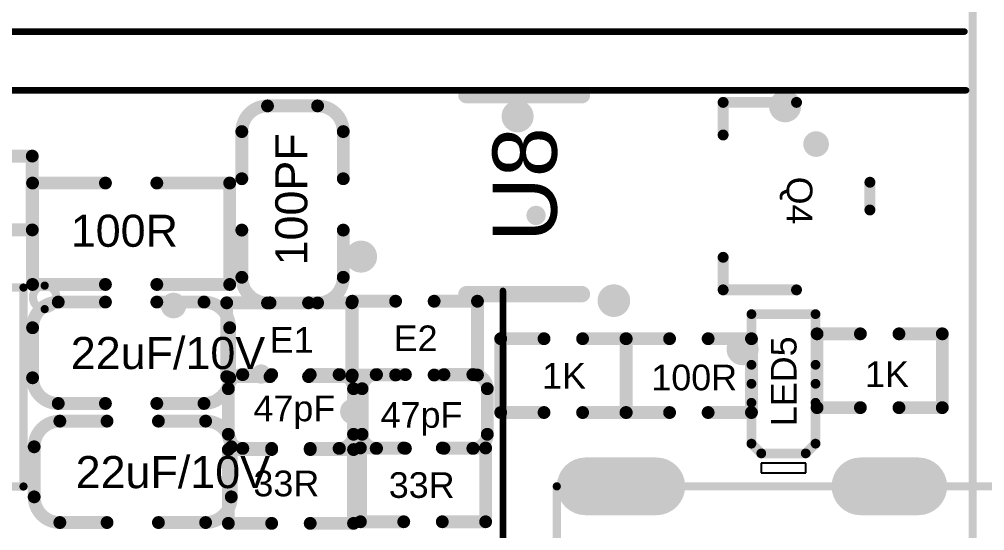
# Model space of a CAD drawing. Header units: millimetres. Extents: x 242 to 314, y 99 to 246.
# Drawn here: x 283.09 to 298.13, y 164.72 to 172.68 of the extents above; entities that cross this region are included whole.
import ezdxf

# ---------------------------------------------------------------- set-up
doc = ezdxf.new("R2010")
doc.units = ezdxf.units.MM
for name, color, linetype in [('KeepOutLayer', 6, 'Continuous'), ('MultiLayer', 9, 'Continuous'), ('PadHoleLayer', 156, 'Continuous'), ('TopOverlay', 2, 'Continuous'), ('ViaHoleLayer', 16, 'Continuous')]:
    doc.layers.add(name, color=color, linetype=linetype)
doc.styles.add('Arial', font='arial.ttf', dxfattribs={"height": 0.2})
doc.dimstyles.new('ISO-25', dxfattribs={"dimtxt": 3, "dimasz": 3, "dimexe": 1.25, "dimexo": 0.625, "dimtad": 1, "dimtxsty": 'Standard', "dimcen": 2.5, "dimclrd": 3, "dimclre": 3, "dimclrt": 3, "dimadec": 0, "dimazin": 0, "dimtfac": 1, "dimtmove": 0, "dimatfit": 3, "dimfxl": 1, "dimarcsym": 0})

# ---------------------------------------------------------------- blocks, each defined once
blk = doc.blocks.new('LC_0603_C_52')
at = {"layer": 'TopOverlay', "const_width": 0.2}
for points in [[(-1.535, 0.39, -0.414213), (-1.135, 0.79)], [(1.135, 0.79, -0.414213), (1.535, 0.39)], [(-1.135, -0.79, -0.414213), (-1.535, -0.39)], [(1.535, -0.39, -0.414213), (1.135, -0.79)]]:
    blk.add_lwpolyline(points, format="xyb", dxfattribs=at)
for points in [[(-1.135, 0.79), (-0.4, 0.79)], [(0.4, 0.79), (1.135, 0.79)], [(-1.535, 0.39), (-1.535, -0.39)], [(1.535, 0.39), (1.535, -0.39)], [(-1.135, -0.79), (-0.4, -0.79)], [(0.4, -0.79), (1.135, -0.79)]]:
    blk.add_lwpolyline(points, dxfattribs=at)
at = {"layer": 'TopOverlay', "const_width": 0.1}
for points in [[(-1.185, 0.79, 1), (-1.085, 0.79, 1)], [(-1.185, 0.79, 1), (-1.085, 0.79, 1)], [(-0.45, 0.79, 1), (-0.35, 0.79, 1)], [(0.35, 0.79, 1), (0.45, 0.79, 1)], [(1.085, 0.79, 1), (1.185, 0.79, 1)], [(1.085, 0.79, 1), (1.185, 0.79, 1)], [(-1.585, 0.39, 1), (-1.485, 0.39, 1)], [(-1.585, 0.39, 1), (-1.485, 0.39, 1)], [(1.485, 0.39, 1), (1.585, 0.39, 1)], [(1.485, 0.39, 1), (1.585, 0.39, 1)], [(-1.585, -0.39, 1), (-1.485, -0.39, 1)], [(-1.585, -0.39, 1), (-1.485, -0.39, 1)], [(1.485, -0.39, 1), (1.585, -0.39, 1)], [(1.485, -0.39, 1), (1.585, -0.39, 1)], [(-1.185, -0.79, 1), (-1.085, -0.79, 1)], [(-1.185, -0.79, 1), (-1.085, -0.79, 1)], [(-0.45, -0.79, 1), (-0.35, -0.79, 1)], [(0.35, -0.79, 1), (0.45, -0.79, 1)], [(1.085, -0.79, 1), (1.185, -0.79, 1)], [(1.085, -0.79, 1), (1.185, -0.79, 1)]]:
    blk.add_lwpolyline(points, format="xyb", close=True, dxfattribs=at)
blk = doc.blocks.new('LC_0402_C_70')
at = {"layer": 'TopOverlay', "const_width": 0.2}
for points in [[(-0.975, 0.355, -0.414214), (-0.755, 0.575)], [(0.755, 0.575, -0.414214), (0.975, 0.355)], [(-0.755, -0.575, -0.414214), (-0.975, -0.355)], [(0.975, -0.355, -0.414214), (0.755, -0.575)]]:
    blk.add_lwpolyline(points, format="xyb", dxfattribs=at)
at = {"layer": 'TopOverlay', "const_width": 0.1}
for points in [[(-0.805, 0.575, 1), (-0.705, 0.575, 1)], [(-0.8, 0.575, 1), (-0.7, 0.575, 1)], [(-0.35, 0.575, 1), (-0.25, 0.575, 1)], [(0.25, 0.575, 1), (0.35, 0.575, 1)], [(0.7, 0.575, 1), (0.8, 0.575, 1)], [(0.705, 0.575, 1), (0.805, 0.575, 1)], [(-1.025, 0.355, 1), (-0.925, 0.355, 1)], [(-1.025, 0.355, 1), (-0.925, 0.355, 1)], [(0.925, 0.355, 1), (1.025, 0.355, 1)], [(0.925, 0.355, 1), (1.025, 0.355, 1)], [(-1.025, -0.355, 1), (-0.925, -0.355, 1)], [(-1.025, -0.355, 1), (-0.925, -0.355, 1)], [(0.925, -0.355, 1), (1.025, -0.355, 1)], [(0.925, -0.355, 1), (1.025, -0.355, 1)], [(-0.805, -0.575, 1), (-0.705, -0.575, 1)], [(-0.8, -0.575, 1), (-0.7, -0.575, 1)], [(-0.35, -0.575, 1), (-0.25, -0.575, 1)], [(0.25, -0.575, 1), (0.35, -0.575, 1)], [(0.7, -0.575, 1), (0.8, -0.575, 1)], [(0.705, -0.575, 1), (0.805, -0.575, 1)]]:
    blk.add_lwpolyline(points, format="xyb", close=True, dxfattribs=at)
at = {"layer": 'TopOverlay', "const_width": 0.2}
for points in [[(-0.3, 0.575), (-0.75, 0.575)], [(0.75, 0.575), (0.3, 0.575)], [(-0.975, 0.355), (-0.975, -0.355)], [(0.975, 0.355), (0.975, -0.355)], [(-0.3, -0.575), (-0.75, -0.575)], [(0.75, -0.575), (0.3, -0.575)]]:
    blk.add_lwpolyline(points, dxfattribs=at)
blk = doc.blocks.new('LC_0402_C_71')
at = {"layer": 'TopOverlay', "const_width": 0.2}
for points in [[(-0.975, 0.355, -0.414214), (-0.755, 0.575)], [(0.755, 0.575, -0.414214), (0.975, 0.355)], [(-0.755, -0.575, -0.414214), (-0.975, -0.355)], [(0.975, -0.355, -0.414214), (0.755, -0.575)]]:
    blk.add_lwpolyline(points, format="xyb", dxfattribs=at)
at = {"layer": 'TopOverlay', "const_width": 0.1}
for points in [[(-0.805, 0.575, 1), (-0.705, 0.575, 1)], [(-0.8, 0.575, 1), (-0.7, 0.575, 1)], [(-0.35, 0.575, 1), (-0.25, 0.575, 1)], [(0.25, 0.575, 1), (0.35, 0.575, 1)], [(0.7, 0.575, 1), (0.8, 0.575, 1)], [(0.705, 0.575, 1), (0.805, 0.575, 1)], [(-1.025, 0.355, 1), (-0.925, 0.355, 1)], [(-1.025, 0.355, 1), (-0.925, 0.355, 1)], [(0.925, 0.355, 1), (1.025, 0.355, 1)], [(0.925, 0.355, 1), (1.025, 0.355, 1)], [(-1.025, -0.355, 1), (-0.925, -0.355, 1)], [(-1.025, -0.355, 1), (-0.925, -0.355, 1)], [(0.925, -0.355, 1), (1.025, -0.355, 1)], [(0.925, -0.355, 1), (1.025, -0.355, 1)], [(-0.805, -0.575, 1), (-0.705, -0.575, 1)], [(-0.8, -0.575, 1), (-0.7, -0.575, 1)], [(-0.35, -0.575, 1), (-0.25, -0.575, 1)], [(0.25, -0.575, 1), (0.35, -0.575, 1)], [(0.7, -0.575, 1), (0.8, -0.575, 1)], [(0.705, -0.575, 1), (0.805, -0.575, 1)]]:
    blk.add_lwpolyline(points, format="xyb", close=True, dxfattribs=at)
at = {"layer": 'TopOverlay', "const_width": 0.2}
for points in [[(-0.3, 0.575), (-0.75, 0.575)], [(0.75, 0.575), (0.3, 0.575)], [(-0.975, 0.355), (-0.975, -0.355)], [(0.975, 0.355), (0.975, -0.355)], [(-0.3, -0.575), (-0.75, -0.575)], [(0.75, -0.575), (0.3, -0.575)]]:
    blk.add_lwpolyline(points, dxfattribs=at)
blk = doc.blocks.new('LC_0402_R_93')
at = {"layer": 'TopOverlay', "const_width": 0.2}
for points in [[(-0.975, -0.575), (-0.975, 0.575)], [(-0.975, 0.575), (-0.3, 0.575)], [(0.3, 0.575), (0.975, 0.575)], [(0.975, -0.575), (0.975, 0.575)], [(-0.975, -0.575), (-0.3, -0.575)], [(0.3, -0.575), (0.975, -0.575)]]:
    blk.add_lwpolyline(points, dxfattribs=at)
at = {"layer": 'TopOverlay', "const_width": 0.1}
for points in [[(-1.025, 0.575, 1), (-0.925, 0.575, 1)], [(-1.025, 0.575, 1), (-0.925, 0.575, 1)], [(-0.35, 0.575, 1), (-0.25, 0.575, 1)], [(0.25, 0.575, 1), (0.35, 0.575, 1)], [(0.925, 0.575, 1), (1.025, 0.575, 1)], [(0.925, 0.575, 1), (1.025, 0.575, 1)], [(-1.025, -0.575, 1), (-0.925, -0.575, 1)], [(-1.025, -0.575, 1), (-0.925, -0.575, 1)], [(-0.35, -0.575, 1), (-0.25, -0.575, 1)], [(0.25, -0.575, 1), (0.35, -0.575, 1)], [(0.925, -0.575, 1), (1.025, -0.575, 1)], [(0.925, -0.575, 1), (1.025, -0.575, 1)]]:
    blk.add_lwpolyline(points, format="xyb", close=True, dxfattribs=at)
blk = doc.blocks.new('LC_0402_R_94')
at = {"layer": 'TopOverlay', "const_width": 0.2}
for points in [[(-0.975, 0.575), (-0.975, -0.575)], [(-0.3, 0.575), (-0.975, 0.575)], [(0.975, 0.575), (0.3, 0.575)], [(0.975, 0.575), (0.975, -0.575)], [(-0.3, -0.575), (-0.975, -0.575)], [(0.975, -0.575), (0.3, -0.575)]]:
    blk.add_lwpolyline(points, dxfattribs=at)
at = {"layer": 'TopOverlay', "const_width": 0.1}
for points in [[(-1.025, 0.575, 1), (-0.925, 0.575, 1)], [(-1.025, 0.575, 1), (-0.925, 0.575, 1)], [(-0.35, 0.575, 1), (-0.25, 0.575, 1)], [(0.25, 0.575, 1), (0.35, 0.575, 1)], [(0.925, 0.575, 1), (1.025, 0.575, 1)], [(0.925, 0.575, 1), (1.025, 0.575, 1)], [(-1.025, -0.575, 1), (-0.925, -0.575, 1)], [(-1.025, -0.575, 1), (-0.925, -0.575, 1)], [(-0.35, -0.575, 1), (-0.25, -0.575, 1)], [(0.25, -0.575, 1), (0.35, -0.575, 1)], [(0.925, -0.575, 1), (1.025, -0.575, 1)], [(0.925, -0.575, 1), (1.025, -0.575, 1)]]:
    blk.add_lwpolyline(points, format="xyb", close=True, dxfattribs=at)
blk = doc.blocks.new('LC_0402_R_103')
at = {"layer": 'TopOverlay', "const_width": 0.2}
for points in [[(-0.975, -0.575), (-0.975, 0.575)], [(-0.975, 0.575), (-0.3, 0.575)], [(0.3, 0.575), (0.975, 0.575)], [(0.975, -0.575), (0.975, 0.575)], [(-0.975, -0.575), (-0.3, -0.575)], [(0.3, -0.575), (0.975, -0.575)]]:
    blk.add_lwpolyline(points, dxfattribs=at)
at = {"layer": 'TopOverlay', "const_width": 0.1}
for points in [[(-1.025, 0.575, 1), (-0.925, 0.575, 1)], [(-1.025, 0.575, 1), (-0.925, 0.575, 1)], [(-0.35, 0.575, 1), (-0.25, 0.575, 1)], [(0.25, 0.575, 1), (0.35, 0.575, 1)], [(0.925, 0.575, 1), (1.025, 0.575, 1)], [(0.925, 0.575, 1), (1.025, 0.575, 1)], [(-1.025, -0.575, 1), (-0.925, -0.575, 1)], [(-1.025, -0.575, 1), (-0.925, -0.575, 1)], [(-0.35, -0.575, 1), (-0.25, -0.575, 1)], [(0.25, -0.575, 1), (0.35, -0.575, 1)], [(0.925, -0.575, 1), (1.025, -0.575, 1)], [(0.925, -0.575, 1), (1.025, -0.575, 1)]]:
    blk.add_lwpolyline(points, format="xyb", close=True, dxfattribs=at)
blk = doc.blocks.new('LC_0402_R_106')
at = {"layer": 'TopOverlay', "const_width": 0.2}
for points in [[(-0.975, 0.575), (-0.975, -0.575)], [(-0.3, 0.575), (-0.975, 0.575)], [(0.975, 0.575), (0.3, 0.575)], [(0.975, 0.575), (0.975, -0.575)], [(-0.3, -0.575), (-0.975, -0.575)], [(0.975, -0.575), (0.3, -0.575)]]:
    blk.add_lwpolyline(points, dxfattribs=at)
at = {"layer": 'TopOverlay', "const_width": 0.1}
for points in [[(-1.025, 0.575, 1), (-0.925, 0.575, 1)], [(-1.025, 0.575, 1), (-0.925, 0.575, 1)], [(-0.35, 0.575, 1), (-0.25, 0.575, 1)], [(0.25, 0.575, 1), (0.35, 0.575, 1)], [(0.925, 0.575, 1), (1.025, 0.575, 1)], [(0.925, 0.575, 1), (1.025, 0.575, 1)], [(-1.025, -0.575, 1), (-0.925, -0.575, 1)], [(-1.025, -0.575, 1), (-0.925, -0.575, 1)], [(-0.35, -0.575, 1), (-0.25, -0.575, 1)], [(0.25, -0.575, 1), (0.35, -0.575, 1)], [(0.925, -0.575, 1), (1.025, -0.575, 1)], [(0.925, -0.575, 1), (1.025, -0.575, 1)]]:
    blk.add_lwpolyline(points, format="xyb", close=True, dxfattribs=at)
blk = doc.blocks.new('LC_0603_R_108')
at = {"layer": 'TopOverlay', "const_width": 0.2}
for points in [[(-0.4, 0.79), (-1.535, 0.79)], [(-1.535, 0.79), (-1.535, -0.79)], [(1.535, 0.79), (0.4, 0.79)], [(1.535, 0.79), (1.535, -0.79)], [(-0.4, -0.79), (-1.535, -0.79)], [(1.535, -0.79), (0.4, -0.79)]]:
    blk.add_lwpolyline(points, dxfattribs=at)
at = {"layer": 'TopOverlay', "const_width": 0.1}
for points in [[(-1.585, 0.79, 1), (-1.485, 0.79, 1)], [(-1.585, 0.79, 1), (-1.485, 0.79, 1)], [(-0.45, 0.79, 1), (-0.35, 0.79, 1)], [(0.35, 0.79, 1), (0.45, 0.79, 1)], [(1.485, 0.79, 1), (1.585, 0.79, 1)], [(1.485, 0.79, 1), (1.585, 0.79, 1)], [(-1.585, -0.79, 1), (-1.485, -0.79, 1)], [(-1.585, -0.79, 1), (-1.485, -0.79, 1)], [(-0.45, -0.79, 1), (-0.35, -0.79, 1)], [(0.35, -0.79, 1), (0.45, -0.79, 1)], [(1.485, -0.79, 1), (1.585, -0.79, 1)], [(1.485, -0.79, 1), (1.585, -0.79, 1)]]:
    blk.add_lwpolyline(points, format="xyb", close=True, dxfattribs=at)
blk = doc.blocks.new('LC_0402_R_109')
at = {"layer": 'TopOverlay', "const_width": 0.2}
for points in [[(-0.975, -0.575), (-0.975, 0.575)], [(-0.975, 0.575), (-0.3, 0.575)], [(0.3, 0.575), (0.975, 0.575)], [(0.975, -0.575), (0.975, 0.575)], [(-0.975, -0.575), (-0.3, -0.575)], [(0.3, -0.575), (0.975, -0.575)]]:
    blk.add_lwpolyline(points, dxfattribs=at)
at = {"layer": 'TopOverlay', "const_width": 0.1}
for points in [[(-1.025, 0.575, 1), (-0.925, 0.575, 1)], [(-1.025, 0.575, 1), (-0.925, 0.575, 1)], [(-0.35, 0.575, 1), (-0.25, 0.575, 1)], [(0.25, 0.575, 1), (0.35, 0.575, 1)], [(0.925, 0.575, 1), (1.025, 0.575, 1)], [(0.925, 0.575, 1), (1.025, 0.575, 1)], [(-1.025, -0.575, 1), (-0.925, -0.575, 1)], [(-1.025, -0.575, 1), (-0.925, -0.575, 1)], [(-0.35, -0.575, 1), (-0.25, -0.575, 1)], [(0.25, -0.575, 1), (0.35, -0.575, 1)], [(0.925, -0.575, 1), (1.025, -0.575, 1)], [(0.925, -0.575, 1), (1.025, -0.575, 1)]]:
    blk.add_lwpolyline(points, format="xyb", close=True, dxfattribs=at)
blk = doc.blocks.new('LC_0402_R_111')
at = {"layer": 'TopOverlay', "const_width": 0.2}
for points in [[(-0.975, -0.575), (-0.975, 0.575)], [(-0.975, 0.575), (-0.3, 0.575)], [(0.3, 0.575), (0.975, 0.575)], [(0.975, -0.575), (0.975, 0.575)], [(-0.975, -0.575), (-0.3, -0.575)], [(0.3, -0.575), (0.975, -0.575)]]:
    blk.add_lwpolyline(points, dxfattribs=at)
at = {"layer": 'TopOverlay', "const_width": 0.1}
for points in [[(-1.025, 0.575, 1), (-0.925, 0.575, 1)], [(-1.025, 0.575, 1), (-0.925, 0.575, 1)], [(-0.35, 0.575, 1), (-0.25, 0.575, 1)], [(0.25, 0.575, 1), (0.35, 0.575, 1)], [(0.925, 0.575, 1), (1.025, 0.575, 1)], [(0.925, 0.575, 1), (1.025, 0.575, 1)], [(-1.025, -0.575, 1), (-0.925, -0.575, 1)], [(-1.025, -0.575, 1), (-0.925, -0.575, 1)], [(-0.35, -0.575, 1), (-0.25, -0.575, 1)], [(0.25, -0.575, 1), (0.35, -0.575, 1)], [(0.925, -0.575, 1), (1.025, -0.575, 1)], [(0.925, -0.575, 1), (1.025, -0.575, 1)]]:
    blk.add_lwpolyline(points, format="xyb", close=True, dxfattribs=at)
blk = doc.blocks.new('SOT_23___GDS_119')
at = {"layer": 'TopOverlay', "const_width": 0.17}
for points in [[(-1.458, 1.143), (-0.95, 1.143)], [(-1.458, 1.143), (-1.458, 0)], [(0.955, 1.143), (1.463, 1.143)], [(1.463, 1.143), (1.463, 0)], [(-0.213, -1.143), (0.218, -1.143)]]:
    blk.add_lwpolyline(points, dxfattribs=at)
at = {"layer": 'TopOverlay', "const_width": 0.085}
for points in [[(-1.501, 1.143, 1), (-1.416, 1.143, 1)], [(-1.501, 1.143, 1), (-1.416, 1.143, 1)], [(-0.993, 1.143, 1), (-0.908, 1.143, 1)], [(0.912, 1.143, 1), (0.997, 1.143, 1)], [(1.42, 1.143, 1), (1.505, 1.143, 1)], [(1.42, 1.143, 1), (1.505, 1.143, 1)], [(-1.501, 0, 1), (-1.416, 0, 1)], [(1.42, 0, 1), (1.505, 0, 1)], [(-0.256, -1.143, 1), (-0.171, -1.143, 1)], [(0.176, -1.143, 1), (0.261, -1.143, 1)]]:
    blk.add_lwpolyline(points, format="xyb", close=True, dxfattribs=at)
blk = doc.blocks.new('LC_0402_R_142')
at = {"layer": 'TopOverlay', "const_width": 0.2}
for points in [[(-0.975, 0.575), (-0.975, -0.575)], [(-0.3, 0.575), (-0.975, 0.575)], [(0.975, 0.575), (0.3, 0.575)], [(0.975, 0.575), (0.975, -0.575)], [(-0.3, -0.575), (-0.975, -0.575)], [(0.975, -0.575), (0.3, -0.575)]]:
    blk.add_lwpolyline(points, dxfattribs=at)
at = {"layer": 'TopOverlay', "const_width": 0.1}
for points in [[(-1.025, 0.575, 1), (-0.925, 0.575, 1)], [(-1.025, 0.575, 1), (-0.925, 0.575, 1)], [(-0.35, 0.575, 1), (-0.25, 0.575, 1)], [(0.25, 0.575, 1), (0.35, 0.575, 1)], [(0.925, 0.575, 1), (1.025, 0.575, 1)], [(0.925, 0.575, 1), (1.025, 0.575, 1)], [(-1.025, -0.575, 1), (-0.925, -0.575, 1)], [(-1.025, -0.575, 1), (-0.925, -0.575, 1)], [(-0.35, -0.575, 1), (-0.25, -0.575, 1)], [(0.25, -0.575, 1), (0.35, -0.575, 1)], [(0.925, -0.575, 1), (1.025, -0.575, 1)], [(0.925, -0.575, 1), (1.025, -0.575, 1)]]:
    blk.add_lwpolyline(points, format="xyb", close=True, dxfattribs=at)
blk = doc.blocks.new('LC_0402_R_143')
at = {"layer": 'TopOverlay', "const_width": 0.2}
for points in [[(-0.975, -0.575), (-0.975, 0.575)], [(-0.975, 0.575), (-0.3, 0.575)], [(0.3, 0.575), (0.975, 0.575)], [(0.975, -0.575), (0.975, 0.575)], [(-0.975, -0.575), (-0.3, -0.575)], [(0.3, -0.575), (0.975, -0.575)]]:
    blk.add_lwpolyline(points, dxfattribs=at)
at = {"layer": 'TopOverlay', "const_width": 0.1}
for points in [[(-1.025, 0.575, 1), (-0.925, 0.575, 1)], [(-1.025, 0.575, 1), (-0.925, 0.575, 1)], [(-0.35, 0.575, 1), (-0.25, 0.575, 1)], [(0.25, 0.575, 1), (0.35, 0.575, 1)], [(0.925, 0.575, 1), (1.025, 0.575, 1)], [(0.925, 0.575, 1), (1.025, 0.575, 1)], [(-1.025, -0.575, 1), (-0.925, -0.575, 1)], [(-1.025, -0.575, 1), (-0.925, -0.575, 1)], [(-0.35, -0.575, 1), (-0.25, -0.575, 1)], [(0.25, -0.575, 1), (0.35, -0.575, 1)], [(0.925, -0.575, 1), (1.025, -0.575, 1)], [(0.925, -0.575, 1), (1.025, -0.575, 1)]]:
    blk.add_lwpolyline(points, format="xyb", close=True, dxfattribs=at)
blk = doc.blocks.new('DFN_8_186')
at = {"layer": 'TopOverlay'}
for points, const_width in [([(-1.214, 1.88, 1), (-1.58, 1.88, 1)], 0.127), ([(-1.612, 1.88, 1), (-1.548, 1.88, 1)], 0.0635), ([(-1.246, 1.88, 1), (-1.182, 1.88, 1)], 0.0635), ([(-1.582, 1.55, 1), (-1.518, 1.55, 1)], 0.0635), ([(-1.582, 1.55, 1), (-1.518, 1.55, 1)], 0.0635), ([(1.518, 1.55, 1), (1.582, 1.55, 1)], 0.0635), ([(1.518, 1.55, 1), (1.582, 1.55, 1)], 0.0635), ([(-1.582, -1.55, 1), (-1.518, -1.55, 1)], 0.0635), ([(-1.582, -1.55, 1), (-1.518, -1.55, 1)], 0.0635), ([(1.518, -1.55, 1), (1.582, -1.55, 1)], 0.0635), ([(1.518, -1.55, 1), (1.582, -1.55, 1)], 0.0635)]:
    blk.add_lwpolyline(points, format="xyb", close=True, dxfattribs=dict(at, const_width=const_width))
at = {"layer": 'TopOverlay', "const_width": 0.127}
for points in [[(1.55, 1.55), (-1.55, 1.55)], [(-1.55, -1.55), (-1.55, 1.55)], [(1.55, -1.55), (1.55, 1.55)], [(1.55, -1.55), (-1.55, -1.55)]]:
    blk.add_lwpolyline(points, dxfattribs=at)
blk = doc.blocks.new('SOT_23_6_L2_9_W1_6_P0_95_LS2_8_BR_187')
at = {"layer": 'TopOverlay', "const_width": 0.254}
for points in [[(-0.9, 1.55), (0.9, 1.55)], [(-0.9, -1.55), (0.9, -1.55)]]:
    blk.add_lwpolyline(points, dxfattribs=at)
at = {"layer": 'TopOverlay'}
for points, const_width in [([(-0.963, 1.55, 1), (-0.836, 1.55, 1)], 0.127), ([(0.837, 1.55, 1), (0.964, 1.55, 1)], 0.127), ([(-0.963, -1.55, 1), (-0.836, -1.55, 1)], 0.127), ([(0.837, -1.55, 1), (0.964, -1.55, 1)], 0.127), ([(1.524, -1.651, 1), (1.27, -1.651, 1)], 0.254), ([(1.206, -1.651, 1), (1.333, -1.651, 1)], 0.127), ([(1.46, -1.651, 1), (1.587, -1.651, 1)], 0.127)]:
    blk.add_lwpolyline(points, format="xyb", close=True, dxfattribs=dict(at, const_width=const_width))
blk = doc.blocks.new('TYPE_C3_0_190')
at = {"layer": 'MultiLayer'}
h = blk.add_hatch(color=9, dxfattribs=at)
edge = h.paths.add_edge_path()
edge.add_arc((-4.32, -1.55), 0.45, 180, 360)
edge.add_line((-3.87, -1.55), (-3.87, -0.45))
edge.add_arc((-4.32, -0.45), 0.45, 0, 180)
edge.add_line((-4.77, -0.45), (-4.77, -1.55))
h = blk.add_hatch(color=9, dxfattribs=at)
edge = h.paths.add_edge_path()
edge.add_arc((4.32, -1.55), 0.45, 180, 360)
edge.add_line((4.77, -1.55), (4.77, -0.45))
edge.add_arc((4.32, -0.45), 0.45, 0, 180)
edge.add_line((3.87, -0.45), (3.87, -1.55))
h = blk.add_hatch(color=9, dxfattribs=at)
edge = h.paths.add_edge_path()
edge.add_arc((-2.89, -1.5), 0.3, 0, 360)
h = blk.add_hatch(color=9, dxfattribs=at)
edge = h.paths.add_edge_path()
edge.add_arc((2.89, -1.5), 0.3, 0, 360)
h = blk.add_hatch(color=9, dxfattribs=at)
edge = h.paths.add_edge_path()
edge.add_arc((-4.32, -5.63), 0.45, 180, 360)
edge.add_line((-3.87, -5.63), (-3.87, -4.73))
edge.add_arc((-4.32, -4.73), 0.45, 0, 180)
edge.add_line((-4.77, -4.73), (-4.77, -5.63))
h = blk.add_hatch(color=9, dxfattribs=at)
edge = h.paths.add_edge_path()
edge.add_arc((4.32, -5.63), 0.45, 180, 360)
edge.add_line((4.77, -5.63), (4.77, -4.73))
edge.add_arc((4.32, -4.73), 0.45, 0, 180)
edge.add_line((3.87, -4.73), (3.87, -5.63))
at = {"layer": 'PadHoleLayer'}
h = blk.add_hatch(color=156, dxfattribs=at)
edge = h.paths.add_edge_path()
edge.add_arc((-4.32, -1.55), 0.3, 180, 360)
edge.add_line((-4.02, -1.55), (-4.02, -0.45))
edge.add_arc((-4.32, -0.45), 0.3, 0, 180)
edge.add_line((-4.62, -0.45), (-4.62, -1.55))
h = blk.add_hatch(color=156, dxfattribs=at)
edge = h.paths.add_edge_path()
edge.add_arc((4.32, -1.55), 0.3, 180, 360)
edge.add_line((4.62, -1.55), (4.62, -0.45))
edge.add_arc((4.32, -0.45), 0.3, 0, 180)
edge.add_line((4.02, -0.45), (4.02, -1.55))
h = blk.add_hatch(color=156, dxfattribs=at)
edge = h.paths.add_edge_path()
edge.add_arc((-2.89, -1.5), 0.3, 0, 360)
h = blk.add_hatch(color=156, dxfattribs=at)
edge = h.paths.add_edge_path()
edge.add_arc((2.89, -1.5), 0.3, 0, 360)
h = blk.add_hatch(color=156, dxfattribs=at)
edge = h.paths.add_edge_path()
edge.add_arc((-4.32, -5.63), 0.3, 180, 360)
edge.add_line((-4.02, -5.63), (-4.02, -4.73))
edge.add_arc((-4.32, -4.73), 0.3, 0, 180)
edge.add_line((-4.62, -4.73), (-4.62, -5.63))
h = blk.add_hatch(color=156, dxfattribs=at)
edge = h.paths.add_edge_path()
edge.add_arc((4.32, -5.63), 0.3, 180, 360)
edge.add_line((4.62, -5.63), (4.62, -4.73))
edge.add_arc((4.32, -4.73), 0.3, 0, 180)
edge.add_line((4.02, -4.73), (4.02, -5.63))
at = {"layer": 'TopOverlay', "const_width": 0.127}
for points in [[(-4.32, 0), (4.32, 0)], [(-4.32, 0), (-4.32, -7.32)], [(4.32, 0), (4.32, -7.32)], [(-4.32, -7.32), (4.32, -7.32)]]:
    blk.add_lwpolyline(points, dxfattribs=at)
at = {"layer": 'TopOverlay', "const_width": 0.0635}
for points in [[(-4.352, 0, 1), (-4.288, 0, 1)], [(-4.352, 0, 1), (-4.288, 0, 1)], [(4.288, 0, 1), (4.352, 0, 1)], [(4.288, 0, 1), (4.352, 0, 1)], [(-4.352, -7.32, 1), (-4.288, -7.32, 1)], [(-4.352, -7.32, 1), (-4.288, -7.32, 1)], [(4.288, -7.32, 1), (4.352, -7.32, 1)], [(4.288, -7.32, 1), (4.352, -7.32, 1)]]:
    blk.add_lwpolyline(points, format="xyb", close=True, dxfattribs=at)
blk = doc.blocks.new('LC_0603_C_208')
at = {"layer": 'TopOverlay', "const_width": 0.2}
for points in [[(-1.535, 0.39, -0.414213), (-1.135, 0.79)], [(1.135, 0.79, -0.414213), (1.535, 0.39)], [(-1.135, -0.79, -0.414213), (-1.535, -0.39)], [(1.535, -0.39, -0.414213), (1.135, -0.79)]]:
    blk.add_lwpolyline(points, format="xyb", dxfattribs=at)
for points in [[(-1.135, 0.79), (-0.4, 0.79)], [(0.4, 0.79), (1.135, 0.79)], [(-1.535, -0.39), (-1.535, 0.39)], [(1.535, -0.39), (1.535, 0.39)], [(-1.135, -0.79), (-0.4, -0.79)], [(0.4, -0.79), (1.135, -0.79)]]:
    blk.add_lwpolyline(points, dxfattribs=at)
at = {"layer": 'TopOverlay', "const_width": 0.1}
for points in [[(-1.185, 0.79, 1), (-1.085, 0.79, 1)], [(-1.185, 0.79, 1), (-1.085, 0.79, 1)], [(-0.45, 0.79, 1), (-0.35, 0.79, 1)], [(0.35, 0.79, 1), (0.45, 0.79, 1)], [(1.085, 0.79, 1), (1.185, 0.79, 1)], [(1.085, 0.79, 1), (1.185, 0.79, 1)], [(-1.585, 0.39, 1), (-1.485, 0.39, 1)], [(-1.585, 0.39, 1), (-1.485, 0.39, 1)], [(1.485, 0.39, 1), (1.585, 0.39, 1)], [(1.485, 0.39, 1), (1.585, 0.39, 1)], [(-1.585, -0.39, 1), (-1.485, -0.39, 1)], [(-1.585, -0.39, 1), (-1.485, -0.39, 1)], [(1.485, -0.39, 1), (1.585, -0.39, 1)], [(1.485, -0.39, 1), (1.585, -0.39, 1)], [(-1.185, -0.79, 1), (-1.085, -0.79, 1)], [(-1.185, -0.79, 1), (-1.085, -0.79, 1)], [(-0.45, -0.79, 1), (-0.35, -0.79, 1)], [(0.35, -0.79, 1), (0.45, -0.79, 1)], [(1.085, -0.79, 1), (1.185, -0.79, 1)], [(1.085, -0.79, 1), (1.185, -0.79, 1)]]:
    blk.add_lwpolyline(points, format="xyb", close=True, dxfattribs=at)
blk = doc.blocks.new('LC_0603_C_209')
at = {"layer": 'TopOverlay', "const_width": 0.2}
for points in [[(-1.535, 0.39, -0.414213), (-1.135, 0.79)], [(1.135, 0.79, -0.414213), (1.535, 0.39)], [(-1.135, -0.79, -0.414213), (-1.535, -0.39)], [(1.535, -0.39, -0.414213), (1.135, -0.79)]]:
    blk.add_lwpolyline(points, format="xyb", dxfattribs=at)
for points in [[(-1.135, 0.79), (-0.4, 0.79)], [(0.4, 0.79), (1.135, 0.79)], [(-1.535, -0.39), (-1.535, 0.39)], [(1.535, -0.39), (1.535, 0.39)], [(-1.135, -0.79), (-0.4, -0.79)], [(0.4, -0.79), (1.135, -0.79)]]:
    blk.add_lwpolyline(points, dxfattribs=at)
at = {"layer": 'TopOverlay', "const_width": 0.1}
for points in [[(-1.185, 0.79, 1), (-1.085, 0.79, 1)], [(-1.185, 0.79, 1), (-1.085, 0.79, 1)], [(-0.45, 0.79, 1), (-0.35, 0.79, 1)], [(0.35, 0.79, 1), (0.45, 0.79, 1)], [(1.085, 0.79, 1), (1.185, 0.79, 1)], [(1.085, 0.79, 1), (1.185, 0.79, 1)], [(-1.585, 0.39, 1), (-1.485, 0.39, 1)], [(-1.585, 0.39, 1), (-1.485, 0.39, 1)], [(1.485, 0.39, 1), (1.585, 0.39, 1)], [(1.485, 0.39, 1), (1.585, 0.39, 1)], [(-1.585, -0.39, 1), (-1.485, -0.39, 1)], [(-1.585, -0.39, 1), (-1.485, -0.39, 1)], [(1.485, -0.39, 1), (1.585, -0.39, 1)], [(1.485, -0.39, 1), (1.585, -0.39, 1)], [(-1.185, -0.79, 1), (-1.085, -0.79, 1)], [(-1.185, -0.79, 1), (-1.085, -0.79, 1)], [(-0.45, -0.79, 1), (-0.35, -0.79, 1)], [(0.35, -0.79, 1), (0.45, -0.79, 1)], [(1.085, -0.79, 1), (1.185, -0.79, 1)], [(1.085, -0.79, 1), (1.185, -0.79, 1)]]:
    blk.add_lwpolyline(points, format="xyb", close=True, dxfattribs=at)
blk = doc.blocks.new('LED0402_RD_216')
at = {"layer": 'TopOverlay'}
for p, q in [((-1.237, 0.346), (-1.39, 0.346)), ((-1.39, 0.346), (-1.39, -0.346)), ((-1.237, -0.346), (-1.237, 0.346)), ((-1.39, -0.346), (-1.237, -0.346))]:
    blk.add_line(p, q, dxfattribs=at)
at = {"layer": 'TopOverlay', "const_width": 0.152}
for points in [[(-0.933, 0.499), (-1.085, 0.346)], [(-0.933, 0.499), (-0.296, 0.499)], [(0.296, 0.499), (1.085, 0.499)], [(1.085, 0.499), (1.085, -0.499)], [(-1.085, 0.346), (-1.085, -0.346)], [(-1.085, -0.346), (-0.933, -0.499)], [(-0.933, -0.499), (-0.296, -0.499)], [(0.296, -0.499), (1.085, -0.499)]]:
    blk.add_lwpolyline(points, dxfattribs=at)
at = {"layer": 'TopOverlay'}
for points, const_width in [([(-0.971, 0.499, 1), (-0.895, 0.499, 1)], 0.0762), ([(-0.971, 0.499, 1), (-0.895, 0.499, 1)], 0.0762), ([(-0.334, 0.499, 1), (-0.258, 0.499, 1)], 0.0762), ([(0.038, 0.499, 1), (-0.038, 0.499, 1)], 0.0762), ([(-0.057, 0.499, 1), (-0.019, 0.499, 1)], 0.0381), ([(0.019, 0.499, 1), (0.057, 0.499, 1)], 0.0381), ([(0.258, 0.499, 1), (0.334, 0.499, 1)], 0.0762), ([(1.047, 0.499, 1), (1.123, 0.499, 1)], 0.0762), ([(1.047, 0.499, 1), (1.123, 0.499, 1)], 0.0762), ([(-1.123, 0.346, 1), (-1.047, 0.346, 1)], 0.0762), ([(-1.123, 0.346, 1), (-1.047, 0.346, 1)], 0.0762), ([(-1.123, -0.346, 1), (-1.047, -0.346, 1)], 0.0762), ([(-1.123, -0.346, 1), (-1.047, -0.346, 1)], 0.0762), ([(-0.971, -0.499, 1), (-0.895, -0.499, 1)], 0.0762), ([(-0.971, -0.499, 1), (-0.895, -0.499, 1)], 0.0762), ([(-0.334, -0.499, 1), (-0.258, -0.499, 1)], 0.0762), ([(0.038, -0.499, 1), (-0.038, -0.499, 1)], 0.0762), ([(0.258, -0.499, 1), (0.334, -0.499, 1)], 0.0762), ([(1.047, -0.499, 1), (1.123, -0.499, 1)], 0.0762), ([(1.047, -0.499, 1), (1.123, -0.499, 1)], 0.0762), ([(-0.057, -0.499, 1), (-0.019, -0.499, 1)], 0.0381), ([(0.019, -0.499, 1), (0.057, -0.499, 1)], 0.0381)]:
    blk.add_lwpolyline(points, format="xyb", close=True, dxfattribs=dict(at, const_width=const_width))
blk = doc.blocks.new('*D228')
at = {"color": 3, "lineweight": -2}
for p, q in [((311.922, 183.823), (311.922, 186.823)), ((297.272, 180.823), (313.172, 180.823)), ((311.922, 180.823), (311.922, 178.283)), ((297.272, 178.283), (313.172, 178.283)), ((311.922, 175.283), (311.922, 161.533))]:
    blk.add_line(p, q, dxfattribs=at)
at = {"color": 3}
for points in [[(311.422, 183.823), (312.422, 183.823), (311.922, 180.823)], [(311.422, 175.283), (312.422, 175.283), (311.922, 178.283)]]:
    blk.add_solid(points, dxfattribs=at)
at = {"layer": 'Defpoints', "color": 0}
for p in [(296.647, 180.823), (296.647, 178.283), (311.922, 178.283)]:
    blk.add_point(p, dxfattribs=at)
at = {"color": 3, "insert": (309.547, 166.908), "char_height": 3, "attachment_point": 5, "rotation": 90}
blk.add_mtext('2,54', dxfattribs=at)

msp = doc.modelspace()

# ---------------------------------------------------------------- hatches: boundary and pattern name
at = {"layer": 'ViaHoleLayer'}
h = msp.add_hatch(color=16, dxfattribs=at)
edge = h.paths.add_edge_path()
edge.add_arc((295.021, 171.328), 0.25, 0, 360)
h = msp.add_hatch(color=16, dxfattribs=at)
edge = h.paths.add_edge_path()
edge.add_arc((290.855, 171.171), 0.25, 0, 360)
h = msp.add_hatch(color=16, dxfattribs=at)
edge = h.paths.add_edge_path()
edge.add_arc((295.504, 170.739), 0.2, 0, 360)
h = msp.add_hatch(color=16, dxfattribs=at)
edge = h.paths.add_edge_path()
edge.add_arc((291.142, 169.628), 0.15, 0, 360)
h = msp.add_hatch(color=16, dxfattribs=at)
edge = h.paths.add_edge_path()
edge.add_arc((288.417, 168.986), 0.25, 0, 360)
h = msp.add_hatch(color=16, dxfattribs=at)
edge = h.paths.add_edge_path()
edge.add_arc((285.496, 168.224), 0.2, 0, 360)
h = msp.add_hatch(color=16, dxfattribs=at)
edge = h.paths.add_edge_path()
edge.add_arc((294.359, 167.543), 0.25, 0, 360)
h = msp.add_hatch(color=16, dxfattribs=at)
edge = h.paths.add_edge_path()
edge.add_arc((286.861, 167.157), 0.15, 0, 360)
h = msp.add_hatch(color=16, dxfattribs=at)
edge = h.paths.add_edge_path()
edge.add_arc((288.29, 166.573), 0.2, 0, 360)

# ---------------------------------------------------------------- linework, layer by layer
at = {"layer": 'KeepOutLayer', "const_width": 0.127}
msp.add_lwpolyline([(297.942, 115.108), (297.942, 221.599)], dxfattribs=at)
at = {"layer": 'TopOverlay', "const_width": 0.1}
for points in [[(279.883, 172.491), (297.815, 172.491)], [(280.416, 171.577), (297.84, 171.577)], [(290.627, 157.556), (290.627, 168.453)]]:
    msp.add_lwpolyline(points, dxfattribs=at)
at = {"layer": 'TopOverlay', "const_width": 0.05}
for points in [[(297.79, 172.491, 1), (297.84, 172.491, 1)], [(297.815, 171.577, 1), (297.865, 171.577, 1)], [(290.602, 168.453, 1), (290.652, 168.453, 1)]]:
    msp.add_lwpolyline(points, format="xyb", close=True, dxfattribs=at)

# ---------------------------------------------------------------- block references
for name, p in [('SOT_23_6_L2_9_W1_6_P0_95_LS2_8_BR_187', (290.957, 169.951)), ('LC_0402_R_111', (282.321, 169.977)), ('LC_0603_C_209', (284.836, 167.488)), ('LC_0402_R_93', (287.299, 167.691)), ('LC_0402_R_109', (293.522, 167.132)), ('LC_0402_R_103', (296.494, 167.208)), ('LC_0603_C_208', (284.861, 165.633)), ('LC_0402_R_143', (287.325, 165.405))]:
    msp.add_blockref(name, p)
for name, p, rotation in [('LC_0603_C_52', (287.35, 169.799), 90), ('SOT_23___GDS_119', (295.199, 169.926), 90), ('LC_0603_R_108', (284.836, 169.342), 180), ('DFN_8_186', (281.61, 166.954), 270), ('LC_0402_R_94', (289.255, 167.716), 180), ('LED0402_RD_216', (294.996, 167.005), 90), ('LC_0402_R_106', (291.567, 167.132), 180), ('LC_0402_C_70', (287.325, 166.573), 180), ('LC_0402_C_71', (289.408, 166.573), 180), ('LC_0402_R_142', (289.382, 165.43), 180), ('TYPE_C3_0_190', (291.465, 161.087), 90)]:
    msp.add_blockref(name, p, dxfattribs=dict(rotation=rotation))

# ---------------------------------------------------------------- texts
at = {"layer": 'TopOverlay', "style": 'Arial'}
for s, height, rotation, p in [('100PF', 0.5, 90, (287.581, 168.849)), ('U8', 1, 90, (291.465, 169.215)), ('Q4', 0.4, 270, (295.046, 170.231)), ('LED5', 0.4, 90, (295.199, 166.345))]:
    msp.add_text(s, height=height, rotation=rotation, dxfattribs=at).set_placement(p)
for s, height, p in [('100R', 0.5, (283.896, 169.139)), ('E1', 0.4, (286.995, 167.488)), ('E2', 0.4, (288.925, 167.513)), ('22uF/10V', 0.5, (283.896, 167.234)), ('1K', 0.4, (296.266, 166.954)), ('1K', 0.4, (291.236, 166.929)), ('100R', 0.4, (292.938, 166.903)), ('47pF', 0.4, (286.741, 166.421)), ('47pF', 0.4, (288.722, 166.319)), ('22uF/10V', 0.5, (283.972, 165.379)), ('33R', 0.4, (286.741, 165.252)), ('33R', 0.4, (288.849, 165.227))]:
    msp.add_text(s, height=height, dxfattribs=at).set_placement(p)

# ---------------------------------------------------------------- dimensions: what is measured, and where the dimension line sits
dim = msp.add_linear_dim(base=(311.922, 178.283), p1=(296.647, 180.823), p2=(296.647, 178.283), angle=90, dimstyle='ISO-25')
dim.commit()
dim.dimension.update_dxf_attribs({"geometry": '*D228', "text_midpoint": (309.547, 166.908)})

doc.saveas('drawing.dxf')
